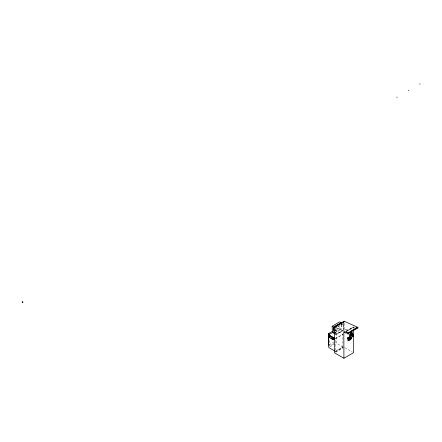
<?xml version="1.0" encoding="UTF-8"?>
<svg xmlns="http://www.w3.org/2000/svg" width="442" height="442" viewBox="0 0 442 442"><rect width="100%" height="100%" fill="white"/><g stroke="black" fill="none" stroke-linecap="round" stroke-linejoin="round"><path stroke-width="0.33" stroke-dasharray="2.21 1.66" d="M337.71 326.743L343.594 323.345L343.594 329.837M337.793 326.914L343.406 323.671L343.406 329.704M335.268 330.992L336.213 330.45L342.975 334.356L335.39 338.622L335.39 351.335L342.882 347.009L342.882 334.296M346.65 330.903L353.418 326.997L355.423 327.395M346.329 331.146L353.467 327.025L346.279 331.45M346.174 331.616L353.506 327.384L353.506 328.754M335.39 338.622L343.158 334.135M329.124 344.893L334.169 341.981M333.588 343.583L329.66 345.854L329.66 339.014M329.876 346.815L335.058 343.821M335.108 351.821L343.158 347.169M335.207 351.876L343.257 347.224M335.732 352.23L343.064 347.992M342.169 330.931L335.318 334.605L341.881 331.406M334.461 333.025L339.147 330.522M343.406 330.378L335.793 334.445L335.544 328.213M335.428 330.494L337.865 329.202M335.246 332.417L339.506 330.152M347.506 334.218L348.721 334.826M353.506 327.384L353.418 326.997M343.594 323.345L343.312 323.179L343.312 329.671M340.788 328.865L339.688 328.229L339.688 325.693M344.777 347.677L352.34 352.047M342.882 347.009L336.213 343.158L336.213 330.45M346.583 329.367L348.815 330.898M335.356 328.102L335.6 334.771M344.191 323.301L344.191 330.168M341.489 324.577L341.489 329.268M341.334 324.737L341.334 328.544M344.611 330.334A1.978 1.144 -60 0 1 346.456 329.29A1.978 1.144 -60 0 1 346.677 331.279"/><path stroke-width="0.66" d="M350.887 333.832C350.644 333.981 350.219 333.809 350.909 333.964M350.633 334.296C349.893 334.097 350.959 333.329 350.721 333.981M350.826 333.738L350.346 334.03L350.804 333.765M352.954 335.981C353.683 335.981 353.025 336.003 352.965 336.147C354.655 334.682 352.506 337.257 353.141 336.064C352.097 336.937 353.849 334.124 353.114 336.351M352.158 335.909C351.871 336.246 353.699 333.848 352.186 335.699C352.191 334.964 352.191 333.809 351.462 335.368C353.158 334.373 350.053 335.992 351.766 334.218C351.147 333.434 352.512 334.771 352.047 334.34C351.003 335.793 350.865 334.29 351.694 334.296C352.716 333.445 351.014 336.953 352.335 334.5M352.799 336.124L353.048 336.478L352.733 335.809C354.523 335.345 351.965 334.843 353.302 335.257M352.865 336.091L352.103 335.749M351.611 335.478C351.705 333.649 352.871 335.307 351.473 335.301C354.556 332.677 349.18 337.688 352.053 334.268M353.152 335.716C353.307 334.555 352.633 336.832 352.462 336.08C352.76 335.196 354.13 334.914 352.572 335.693C352.373 337.473 352.799 334.997 353.368 335.605M352.047 334.373C352.208 333.925 352.042 335.616 351.235 335.224C350.141 334.92 352.705 335.036 351.594 335.296C351.434 334.334 352.567 334.014 351.335 334.13C349.876 336.047 352.622 333.483 351.456 333.975C350.677 336.207 350.987 333.765 351.716 334.307M351.407 335.058L351.6 334.627L351.396 335.323L352.357 334.506M352.191 334.384L351.512 335.301M352.064 334.854L351.887 334.146M352.329 334.782L351.705 335.412L351.898 334.732L351.23 335.202L351.832 334.218M353.39 335.649L353.175 335.207L352.572 335.693C351.495 336.705 353.987 334.356 352.71 335.213C351.55 337.003 353.556 334.66 353.44 335.39M350.506 334.18C350.539 333.362 350.755 334.274 350.589 333.66M352.672 334.887C352.672 335.263 352.202 334.716 352.666 335.135M352.528 335.251C351.523 336.467 352.075 334.815 352.622 334.848M353.268 335.914C353.009 336.042 353.506 336.091 353.152 335.848M352.733 335.809L352.688 336.185M350.683 333.649L350.506 334.146M352.672 336.163L352.495 335.898L353.164 335.185M352.688 336.29C352.423 335.229 352.799 334.544 352.346 335.887C352.014 336.566 353.556 334.489 352.865 335.793M350.456 333.997L350.76 333.727L350.495 333.92M352.561 335.285C353.197 334.158 351.843 336.323 352.235 335.417L352.672 334.981L352.373 335.235M351.992 335.605L352.462 335.461L352.036 335.677M350.473 334.008L350.44 333.87M351.755 334.091L351.025 335.047L351.909 334.202M351.699 334.102C351.362 333.776 351.672 334.251 351.081 335.091M352.512 336.008C351.893 335.605 353.473 334.959 353.114 335.406M352.871 335.058L352.959 335.572L353.246 335.406M353.081 335.207L352.948 335.566M351.119 334.92L351.368 334.146M351.103 334.815L351.572 334.776M351.517 335.351L352.307 334.495M352.329 335.959L352.594 335.406L352.335 335.859M353.302 335.329C352.263 336.732 352.081 336.5 353.429 335.495M353.351 335.605L353.39 335.329M353.572 335.793L353.473 335.981M350.92 334.959L351.661 333.992M351.213 335.18C351.23 334.202 351.141 335.887 351.92 334.743M353.13 335.699L353.252 335.522M351.081 334.771C350.81 335.539 352.031 334.401 351.257 335.025M351.898 334.732L351.219 335.113M352.733 335.815L353.025 335.472M351.313 334.401L351.053 334.776M352.042 334.843L352.097 334.633M351.058 334.506L350.904 334.848M351.572 335.45L352.081 335.18M353.081 335.5L352.766 335.848L353.235 335.395M351.351 334.135L351.009 334.467M351.826 334.511L351.926 334.345M348.031 338.555L348.351 339.252L350.169 338.191L349.733 337.5L347.981 338.511L348.423 339.202L350.097 338.163M348.197 338.611L348.418 338.953L349.13 338.572L348.882 338.185L348.163 338.6M349.5 337.887L349.71 338.224L349.307 338.45L349.108 338.119L349.512 337.881M349.616 337.87L349.158 338.218M348.44 338.909L349.069 338.544M349.44 338.213L349.324 338.312M349.307 338.45L349.639 338.263M347.594 340.942L349.749 339.555M351.429 335.163L351.578 335.058M352.926 335.152L352.594 335.406L353.053 335.113M334.03 333.064L332.39 332.113L332.141 326.246L339.688 321.887L341.334 322.837M341.489 322.561L333.627 327.102L333.87 333.334L334.832 333.887M340.754 323.168L333.782 327.196L333.92 330.456M353.506 330.119L353.506 352.722L343.92 358.258L334.605 352.876L334.605 326.771L344.191 321.24L357.561 327.224L347.998 333.019L349.125 332.367M334.605 326.771L334.892 326.936L344.478 321.4M334.892 326.936L344.5 321.666M328.561 345.219L328.561 333.594L332.489 331.329M334.832 351.009L328.721 347.484L328.721 334.771L333.025 332.285M329.384 336.025L329.837 335.765L334.191 338.279L334.191 339.572L333.738 339.837L329.384 337.323L329.384 336.025L333.738 338.539L334.191 338.279M329.384 337.323L329.837 337.058M332.826 338.787L332.373 339.285L332.55 338.66M357.561 327.224L358.031 327.887L348.445 333.423L343.882 332.561L343.832 332.865L344.76 332.329M350.252 331.721L357.584 327.483M349.688 336.749L347.721 337.931L349.688 336.749L350.02 337.218L347.76 338.5L350.02 337.218M347.799 338.522L348.34 339.368L350.44 338.417L350.44 339.412L348.34 340.368M350.44 338.417L348.567 339.5L348.567 340.5M349.904 338.898L348.71 339.583L348.909 339.904C350.655 339.301 349.357 338.428 350.766 339.633L349.887 340.196L348.324 339.417M348.777 339.683L349.837 339.008L349.384 338.743M348.71 339.788L350.097 339.008M351.456 334.224L351.799 334.13M353.119 336.39L353.401 336.213M351.699 335.174L351.683 335.406M356.727 327.644L358.031 327.887M334.914 327.202L347.998 333.019M343.832 332.865L343.92 358.258M332.141 326.246L334.583 327.655M349.639 337.417L350.219 338.285M349.384 338.804L350.097 339.218M348.324 339.362L348.909 339.904M347.799 339.522L347.76 338.5M328.561 333.594L329.66 334.229M328.721 334.771L334.832 338.301M330.793 338.373L332.373 339.285M353.523 335.622L353.462 335.456M347.721 337.887L348.053 338.357M347.97 332.76L348.445 333.423M349.384 337.959L349.407 338.395M349.285 338.014L349.5 338.34M352.329 336.075L352.313 335.964M419.9 83.742L419.9 84.289M408.712 90.207L408.712 90.748M396.988 96.975L396.988 97.516M333.738 338.539L333.738 339.837M22.542 301.405L22.542 302.665M350.512 337.522A0.834 0.481 -60 0 1 350.279 337.887M351.821 335.312A1.508 0.873 -60 0 1 350.296 335.202A1.508 0.873 -60 0 1 351.622 333.119A1.508 0.873 -60 0 1 352.241 334.655M350.257 338.329A1.033 0.597 -60 0 1 351.357 337.047A1.033 0.597 -60 0 1 351.401 338.445A1.033 0.597 -60 0 1 350.268 338.544M352.186 335.191A1.873 1.083 -60 0 1 350.058 335.622A1.873 1.083 -60 0 1 351.578 332.859A1.873 1.083 -60 0 1 352.418 334.76M351.186 335.66A1.873 1.083 -60 0 1 349.65 335.169A1.873 1.083 -60 0 1 350.976 332.749A1.873 1.083 -60 0 1 352.285 333.666M22.222 302.107L22.426 302.549L22.99 302.229L22.222 302.107M351.235 338.666A0.834 0.481 -60 0 0 351.572 337.356A0.834 0.481 -60 0 0 350.567 338.152A0.834 0.481 -60 0 0 351.235 338.666M351.246 338.832A1.033 0.597 -60 0 0 351.688 337.207A1.033 0.597 -60 0 0 350.44 338.169A1.033 0.597 -60 0 0 351.246 338.832"/></g></svg>
